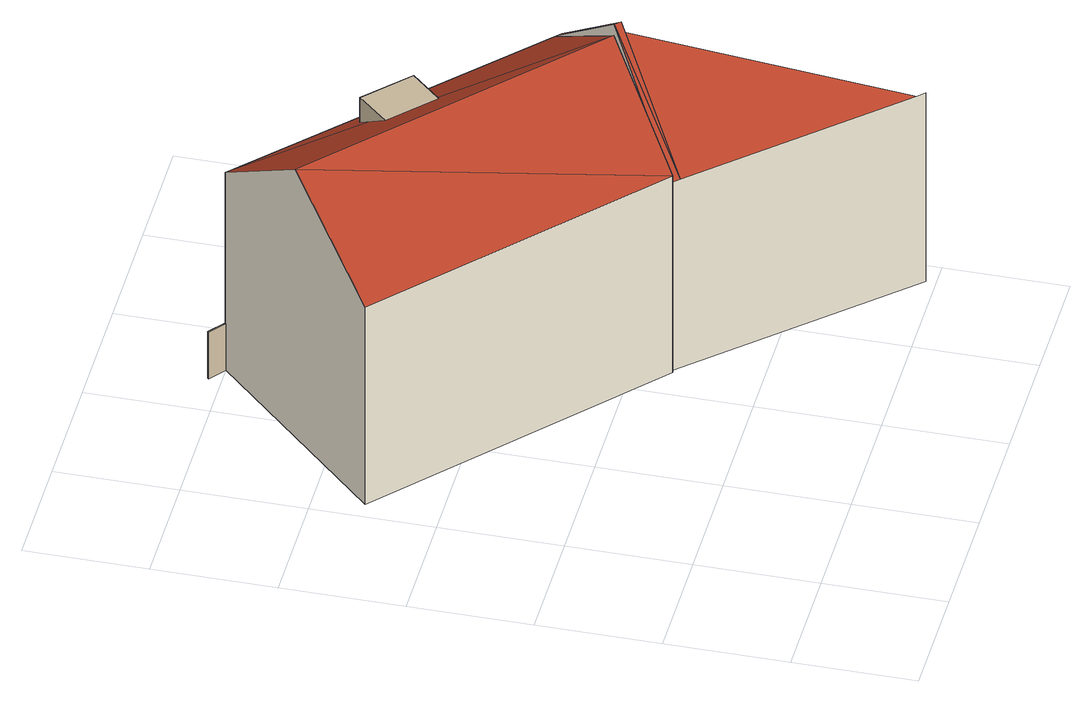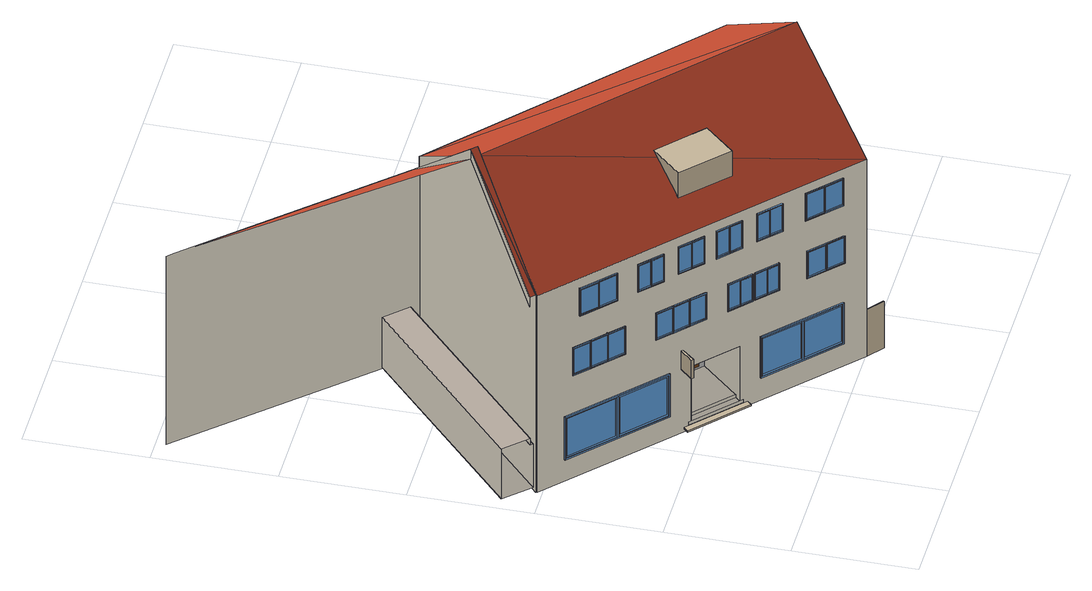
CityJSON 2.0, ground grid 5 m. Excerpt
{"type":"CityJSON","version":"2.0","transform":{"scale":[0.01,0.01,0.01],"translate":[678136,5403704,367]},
"CityObjects":{
"building1":{"type":"Building","attributes":{"measuredHeight":12.89},"children":["building1-1","building1-2","building1-3","building1-4"],"geometry":[{"type":"MultiSurface","lod":"3","boundaries":[[[0,1,2]],[[3,4,5]],[[4,2,1]],[[2,4,3]],[[6,5,4,1,7]],[[8,7,1,0]],[[0,2,3,9,8]],[[6,9,3,5],[10,11,12,13,14,15,16,17],[18,19,20,21],[22,23,24,25],[26,27,28,29],[30,31,32,33],[34,35,36,37],[38,39,40,41],[42,43,44,45],[46,47,48,49],[50,51,52,53],[54,55,56,57],[58,59,60,61],[62,63,64,65],[66,67,68,69]],[[16,15,70,71,72,73]],[[74,10,17,75,76,77]],[[71,70,74,77]],[[13,12,11,10,15,14]],[[78,79,80,81]],[[81,80,82,83]],[[84,85,86,87]],[[88,89,90,91]],[[92,53,52,93]],[[94,95,96,97,98,99,100,101]],[[99,102,103,100]],[[104,105,83,82]],[[98,95,106,107]],[[108,109,89,88]],[[110,111,112,113]],[[91,90,114,115]],[[112,111,116,117],[78,105,83,81]],[[87,118,119,84],[80,79,104,82]],[[94,120,102,99,98,95]],[[121,122,107,106]],[[109,114,90,89],[122,107,106,121]],[[96,121,106,95]],[[123,51,50,124]],[[115,114,109,108]],[[118,125,126,119]],[[105,83,81,78]],[[127,117,116,128]],[[87,86,125,118]],[[101,129,120,94]],[[85,126,129,103]],[[97,98,107,122]],[[97,122,121,96]],[[51,123,93,52]],[[93,123,124,92],[120,129,126,125,86,85,103,102]],[[126,85,84,119]],[[52,51,50,53],[128,110,113,91,115,108,88,127]],[[53,92,124,50]],[[79,78,105,104]],[[127,88,91,113]],[[113,112,117,127]],[[128,116,111,110]],[[103,129,101,100]],[[130,131,132,133]],[[133,132,134,135]],[[136,137,138,139]],[[140,141,142,143]],[[144,61,60,145]],[[146,147,148,149,150,151,152,153]],[[151,154,155,152]],[[156,157,135,134]],[[150,147,158,159]],[[160,161,141,140]],[[162,163,164,165]],[[143,142,166,167]],[[164,163,168,169],[130,157,135,133]],[[139,170,171,136],[132,131,156,134]],[[146,172,154,151,150,147]],[[173,174,159,158]],[[161,166,142,141],[174,159,158,173]],[[148,173,158,147]],[[175,59,58,176]],[[167,166,161,160]],[[170,177,178,171]],[[157,135,133,130]],[[179,169,168,180]],[[139,138,177,170]],[[153,181,172,146]],[[137,178,181,155]],[[149,150,159,174]],[[149,174,173,148]],[[59,175,145,60]],[[145,175,176,144],[172,181,178,177,138,137,155,154]],[[178,137,136,171]],[[60,59,58,61],[180,162,165,143,167,160,140,179]],[[61,144,176,58]],[[131,130,157,156]],[[179,140,143,165]],[[165,164,169,179]],[[180,168,163,162]],[[155,181,153,152]],[[182,183,184,185]],[[185,184,186,187]],[[188,189,190,191]],[[192,193,194,195]],[[196,44,43,197]],[[198,199,200,201,202,203,204,205]],[[203,206,207,204]],[[208,209,187,186]],[[202,199,210,211]],[[212,213,193,192]],[[214,215,216,217]],[[195,194,218,219]],[[216,215,220,221],[182,209,187,185]],[[191,222,223,188],[184,183,208,186]],[[198,224,206,203,202,199]],[[225,226,211,210]],[[213,218,194,193],[226,211,210,225]],[[200,225,210,199]],[[227,42,45,228]],[[219,218,213,212]],[[222,229,230,223]],[[209,187,185,182]],[[231,221,220,232]],[[191,190,229,222]],[[205,233,224,198]],[[189,230,233,207]],[[201,202,211,226]],[[201,226,225,200]],[[42,227,197,43]],[[197,227,228,196],[224,233,230,229,190,189,207,206]],[[230,189,188,223]],[[43,42,45,44],[232,214,217,195,219,212,192,231]],[[44,196,228,45]],[[183,182,209,208]],[[231,192,195,217]],[[217,216,221,231]],[[232,220,215,214]],[[207,233,205,204]],[[234,235,236,237]],[[237,236,238,239]],[[240,241,242,243]],[[244,245,246,247]],[[248,29,28,249]],[[250,251,252,253,254,255,256,257]],[[255,258,259,256]],[[260,261,239,238]],[[254,251,262,263]],[[264,265,245,244]],[[266,267,268,269]],[[247,246,270,271]],[[268,267,272,273],[234,261,239,237]],[[243,274,275,240],[236,235,260,238]],[[250,276,258,255,254,251]],[[277,278,263,262]],[[265,270,246,245],[278,263,262,277]],[[252,277,262,251]],[[279,27,26,280]],[[271,270,265,264]],[[274,281,282,275]],[[261,239,237,234]],[[283,273,272,284]],[[243,242,281,274]],[[257,285,276,250]],[[241,282,285,259]],[[253,254,263,278]],[[253,278,277,252]],[[27,279,249,28]],[[249,279,280,248],[276,285,282,281,242,241,259,258]],[[282,241,240,275]],[[28,27,26,29],[284,266,269,247,271,264,244,283]],[[29,248,280,26]],[[235,234,261,260]],[[283,244,247,269]],[[269,268,273,283]],[[284,272,267,266]],[[259,285,257,256]],[[286,287,288,289]],[[289,288,290,291]],[[292,293,294,295]],[[296,297,298,299]],[[300,38,41,301]],[[302,303,304,305,306,307,308,309]],[[307,310,311,308]],[[312,313,291,290]],[[306,303,314,315]],[[316,317,297,296]],[[318,319,320,321]],[[299,298,322,323]],[[320,319,324,325],[286,313,291,289]],[[295,326,327,292],[288,287,312,290]],[[302,328,310,307,306,303]],[[329,330,315,314]],[[317,322,298,297],[330,315,314,329]],[[304,329,314,303]],[[331,40,39,332]],[[323,322,317,316]],[[326,333,334,327]],[[313,291,289,286]],[[335,325,324,336]],[[295,294,333,326]],[[309,337,328,302]],[[293,334,337,311]],[[305,306,315,330]],[[305,330,329,304]],[[40,331,301,41]],[[301,331,332,300],[328,337,334,333,294,293,311,310]],[[334,293,292,327]],[[41,40,39,38],[336,318,321,299,323,316,296,335]],[[38,300,332,39]],[[287,286,313,312]],[[335,296,299,321]],[[321,320,325,335]],[[336,324,319,318]],[[311,337,309,308]],[[338,339,340,341]],[[341,340,342,343]],[[344,345,346,347]],[[348,349,350,351]],[[352,64,63,353]],[[354,355,356,357,358,359,360,361]],[[359,362,363,360]],[[364,365,343,342]],[[358,355,366,367]],[[368,369,349,348]],[[370,371,372,373]],[[351,350,374,375]],[[372,371,376,377],[338,365,343,341]],[[347,378,379,344],[340,339,364,342]],[[354,380,362,359,358,355]],[[381,382,367,366]],[[369,374,350,349],[382,367,366,381]],[[356,381,366,355]],[[383,62,65,384]],[[375,374,369,368]],[[378,385,386,379]],[[365,343,341,338]],[[387,377,376,388]],[[347,346,385,378]],[[361,389,380,354]],[[345,386,389,363]],[[357,358,367,382]],[[357,382,381,356]],[[62,383,353,63]],[[353,383,384,352],[380,389,386,385,346,345,363,362]],[[386,345,344,379]],[[63,62,65,64],[388,370,373,351,375,368,348,387]],[[64,352,384,65]],[[339,338,365,364]],[[387,348,351,373]],[[373,372,377,387]],[[388,376,371,370]],[[363,389,361,360]],[[390,391,392,393]],[[393,392,394,395]],[[396,397,398,399]],[[400,401,402,403]],[[404,55,54,405]],[[406,407,408,409,410,411,412,413]],[[411,414,415,412]],[[416,417,395,394]],[[410,407,418,419]],[[420,421,401,400]],[[422,423,424,425]],[[403,402,426,427]],[[424,423,428,429],[390,417,395,393]],[[399,430,431,396],[392,391,416,394]],[[406,432,414,411,410,407]],[[433,434,419,418]],[[421,426,402,401],[434,419,418,433]],[[408,433,418,407]],[[435,57,56,436]],[[427,426,421,420]],[[430,437,438,431]],[[417,395,393,390]],[[439,429,428,440]],[[399,398,437,430]],[[413,441,432,406]],[[397,438,441,415]],[[409,410,419,434]],[[409,434,433,408]],[[57,435,405,54]],[[405,435,436,404],[432,441,438,437,398,397,415,414]],[[438,397,396,431]],[[54,57,56,55],[440,422,425,403,427,420,400,439]],[[55,404,436,56]],[[391,390,417,416]],[[439,400,403,425]],[[425,424,429,439]],[[440,428,423,422]],[[415,441,413,412]],[[442,443,444,445]],[[445,444,446,447]],[[448,449,450,451]],[[452,453,454,455]],[[456,31,30,457]],[[458,459,460,461,462,463,464,465]],[[463,466,467,464]],[[468,469,447,446]],[[462,459,470,471]],[[472,473,453,452]],[[474,475,476,477]],[[455,454,478,479]],[[476,475,480,481],[442,469,447,445]],[[451,482,483,448],[444,443,468,446]],[[458,484,466,463,462,459]],[[485,486,471,470]],[[473,478,454,453],[486,471,470,485]],[[460,485,470,459]],[[487,33,32,488]],[[479,478,473,472]],[[482,489,490,483]],[[469,447,445,442]],[[491,481,480,492]],[[451,450,489,482]],[[465,493,484,458]],[[449,490,493,467]],[[461,462,471,486]],[[461,486,485,460]],[[33,487,457,30]],[[457,487,488,456],[484,493,490,489,450,449,467,466]],[[490,449,448,483]],[[30,33,32,31],[492,474,477,455,479,472,452,491]],[[31,456,488,32]],[[443,442,469,468]],[[491,452,455,477]],[[477,476,481,491]],[[492,480,475,474]],[[467,493,465,464]],[[494,495,496,497]],[[497,496,498,499]],[[500,501,502,503]],[[504,505,506,507]],[[508,47,46,509]],[[510,511,512,513,514,515,516,517]],[[515,518,519,516]],[[520,521,499,498]],[[514,511,522,523]],[[524,525,505,504]],[[526,527,528,529]],[[507,506,530,531]],[[528,527,532,533],[494,521,499,497]],[[503,534,535,500],[496,495,520,498]],[[510,536,518,515,514,511]],[[537,538,523,522]],[[525,530,506,505],[538,523,522,537]],[[512,537,522,511]],[[539,49,48,540]],[[531,530,525,524]],[[534,541,542,535]],[[521,499,497,494]],[[543,533,532,544]],[[503,502,541,534]],[[517,545,536,510]],[[501,542,545,519]],[[513,514,523,538]],[[513,538,537,512]],[[49,539,509,46]],[[509,539,540,508],[536,545,542,541,502,501,519,518]],[[542,501,500,535]],[[46,49,48,47],[544,526,529,507,531,524,504,543]],[[47,508,540,48]],[[495,494,521,520]],[[543,504,507,529]],[[529,528,533,543]],[[544,532,527,526]],[[519,545,517,516]],[[546,547,548,549]],[[549,548,550,551]],[[552,553,554,555]],[[556,557,558,559]],[[560,34,37,561]],[[562,563,564,565,566,567,568,569]],[[567,570,571,568]],[[572,573,551,550]],[[566,563,574,575]],[[576,577,557,556]],[[578,579,580,581]],[[559,558,582,583]],[[580,579,584,585],[546,573,551,549]],[[555,586,587,552],[548,547,572,550]],[[562,588,570,567,566,563]],[[589,590,575,574]],[[577,582,558,557],[590,575,574,589]],[[564,589,574,563]],[[591,36,35,592]],[[583,582,577,576]],[[586,593,594,587]],[[573,551,549,546]],[[595,585,584,596]],[[555,554,593,586]],[[569,597,588,562]],[[553,594,597,571]],[[565,566,575,590]],[[565,590,589,564]],[[36,591,561,37]],[[561,591,592,560],[588,597,594,593,554,553,571,570]],[[594,553,552,587]],[[37,36,35,34],[596,578,581,559,583,576,556,595]],[[34,560,592,35]],[[547,546,573,572]],[[595,556,559,581]],[[581,580,585,595]],[[596,584,579,578]],[[571,597,569,568]],[[598,599,600,601]],[[601,600,602,603]],[[604,605,606,607]],[[608,609,610,611]],[[612,19,18,613]],[[614,615,616,617,618,619,620,621]],[[619,622,623,620]],[[624,625,603,602]],[[618,615,626,627]],[[628,629,609,608]],[[630,631,632,633]],[[611,610,634,635]],[[632,631,636,637],[598,625,603,601]],[[607,638,639,604],[600,599,624,602]],[[614,640,622,619,618,615]],[[641,642,627,626]],[[629,634,610,609],[642,627,626,641]],[[616,641,626,615]],[[643,21,20,644]],[[635,634,629,628]],[[638,645,646,639]],[[625,603,601,598]],[[647,637,636,648]],[[607,606,645,638]],[[621,649,640,614]],[[605,646,649,623]],[[617,618,627,642]],[[617,642,641,616]],[[21,643,613,18]],[[613,643,644,612],[640,649,646,645,606,605,623,622]],[[646,605,604,639]],[[18,21,20,19],[648,630,633,611,635,628,608,647]],[[19,612,644,20]],[[599,598,625,624]],[[647,608,611,633]],[[633,632,637,647]],[[648,636,631,630]],[[623,649,621,620]],[[650,651,652,653]],[[654,655,656,657]],[[654,657,658,659],[660,661,662,663]],[[664,665,666,667]],[[668,669,670,671],[672,673,674,675]],[[662,676,677,663]],[[678,669,668,679]],[[680,681,673,672]],[[682,683,684,685]],[[686,687,683,688]],[[676,677,689,690]],[[685,691,692,680,681,693,694,682]],[[659,686,655,654]],[[695,696,697,698]],[[681,691,674,673]],[[680,672,675,692]],[[661,690,676,662]],[[699,700,701,702,703,704,705,706]],[[707,666,665,708],[690,676,677,689]],[[675,672,673,674]],[[693,709,688,694]],[[710,69,68,711]],[[712,713,714,715]],[[710,716,712,69]],[[685,684,709,693,681,691]],[[713,671,670,717]],[[718,716,683,687]],[[689,660,663,677]],[[714,713,717,719]],[[688,683,682,694]],[[719,707,708,714]],[[692,675,674,691]],[[690,661,660,689]],[[715,712,716,718]],[[714,708,665,664]],[[657,656,687,658]],[[717,670,669,678]],[[687,686,659,658]],[[679,668,671,713]],[[667,666,707,719]],[[697,698,719,717]],[[719,698,700,701,702,703,715,714,664,667]],[[655,686,695,699,706,705,704,718,687,656]],[[698,700,699,695]],[[686,688,696,695]],[[68,697,717,678,679,713,712,69]],[[711,696,688,709,684,683,716,710]],[[720,721,722,723]],[[724,725,726,727]],[[724,727,728,729],[730,731,732,733]],[[697,696,711,68]],[[734,735,736,737]],[[729,706,725,724]],[[731,723,720,732]],[[738,67,66,739]],[[740,736,735,741],[723,720,721,722]],[[706,699,738,739,704,705,726,725]],[[727,726,705,728]],[[723,731,730,722]],[[737,736,740,701]],[[737,701,700,67,66,703,702,734]],[[722,730,733,721]],[[703,715,718,704]],[[702,741,735,734]],[[738,699,700,67]],[[66,703,704,739]],[[742,743,744,745]],[[742,745,746,747],[748,749,750,751]],[[752,753,754,755]],[[756,757,758,759],[760,761,762,763]],[[750,764,765,751]],[[766,757,756,767]],[[768,769,761,760]],[[770,771,772,773]],[[774,775,771,776]],[[764,765,777,778]],[[773,779,780,768,769,781,782,770]],[[747,774,743,742]],[[783,784,785,786]],[[769,779,762,761]],[[768,760,763,780]],[[749,778,764,750]],[[787,788,789,790,791,792,793,794]],[[795,754,753,796],[778,764,765,777]],[[763,760,761,762]],[[781,797,776,782]],[[798,23,22,799]],[[800,801,802,803]],[[798,804,800,23]],[[773,772,797,781,769,779]],[[801,759,758,805]],[[806,804,771,775]],[[777,748,751,765]],[[802,801,805,807]],[[776,771,770,782]],[[807,795,796,802]],[[780,763,762,779]],[[778,749,748,777]],[[803,800,804,806]],[[802,796,753,752]],[[745,744,775,746]],[[805,758,757,766]],[[775,774,747,746]],[[767,756,759,801]],[[755,754,795,807]],[[785,786,807,805]],[[807,786,788,789,790,791,803,802,752,755]],[[743,774,783,787,794,793,792,806,775,744]],[[786,788,787,783]],[[774,776,784,783]],[[22,785,805,766,767,801,800,23]],[[799,784,776,797,772,771,804,798]],[[808,809,810,811]],[[812,813,814,815]],[[812,815,816,817],[818,819,820,821]],[[785,784,799,22]],[[822,823,824,825]],[[817,794,813,812]],[[819,811,808,820]],[[826,25,24,827]],[[828,824,823,829],[811,808,809,810]],[[794,787,826,827,792,793,814,813]],[[815,814,793,816]],[[811,819,818,810]],[[825,824,828,789]],[[825,789,788,25,24,791,790,822]],[[810,818,821,809]],[[791,803,806,792]],[[790,829,823,822]],[[826,787,788,25]],[[24,791,792,827]],[[8,9,6,7]],[[17,16,73,75]],[[72,71,77,76]],[[10,74,70,15]]],"semantics":{"surfaces":[{"type":"RoofSurface","klumMaterialClass":"Ceramic","klumMaterialIndex":"D201","materialUncertainty":"0.3"},{"type":"WallSurface"},{"type":"WallSurface","klumMaterialClass":"Plaster","klumMaterialIndex":"I101","materialUncertainty":"0.3"},{"type":"WallSurface","klumMaterialClass":"Granite","klumMaterialIndex":"F008"},{"type":"Window","frameMaterialClass":"Plastic","frameMaterialUncertainty":"0.3","paneMaterialClass":"Glass","_cityeditor_layer":"Unclassified.LoD3"},{"type":"Door","materialUncertainty":"1","_cityeditor_layer":"Unclassified.LoD3"},{"type":"Window","_cityeditor_layer":"WallSurface.LoD3"},{"type":"GroundSurface"},{"type":"OuterCeilingSurface"},{"type":"OuterFloorSurface","klumMaterialClass":"Granite","klumMaterialIndex":"F008"}],"values":[0,0,0,0,1,1,2,2,2,2,3,3,4,4,4,4,4,4,4,4,4,4,4,4,4,4,4,4,4,4,4,4,4,4,4,4,4,4,4,4,4,4,4,4,4,4,4,4,4,4,4,4,4,4,4,4,4,4,4,4,4,4,4,4,4,4,4,4,4,4,4,4,4,4,4,4,4,4,4,4,4,4,4,4,4,4,4,4,4,4,4,4,4,4,4,4,4,4,4,4,4,4,4,4,4,4,4,4,4,4,4,4,4,4,4,4,4,4,4,4,4,4,4,4,4,4,4,4,4,4,4,4,4,4,4,4,4,4,4,4,4,4,4,4,4,4,4,4,4,4,4,4,4,4,4,4,4,4,4,4,4,4,4,4,4,4,4,4,4,4,4,4,4,4,4,4,4,4,4,4,4,4,4,4,4,4,4,4,4,4,4,4,4,4,4,4,4,4,4,4,4,4,4,4,4,4,4,4,4,4,4,4,4,4,4,4,4,4,4,4,4,4,4,4,4,4,4,4,4,4,4,4,4,4,4,4,4,4,4,4,4,4,4,4,4,4,4,4,4,4,4,4,4,4,4,4,4,4,4,4,4,4,4,4,4,4,4,4,4,4,4,4,4,4,4,4,4,4,4,4,4,4,4,4,4,4,4,4,4,4,4,4,4,4,4,4,4,4,4,4,4,4,4,4,4,4,4,4,4,4,4,4,4,4,4,4,4,4,4,4,4,4,4,4,4,4,4,4,4,4,4,4,4,4,4,4,4,4,4,4,4,4,4,4,4,4,4,4,4,4,4,4,4,4,4,4,4,4,4,4,4,4,4,4,4,4,4,4,4,4,4,4,4,4,4,4,4,4,4,4,4,4,4,4,4,4,4,4,4,4,4,4,4,4,4,4,4,4,4,4,4,4,4,4,4,4,4,4,4,4,4,4,4,4,4,4,4,4,4,4,4,4,4,4,4,4,4,4,4,4,5,6,6,6,6,6,6,6,6,6,6,6,6,6,6,6,6,6,6,6,6,6,6,6,6,6,6,6,6,6,6,6,6,6,6,6,6,6,6,6,6,6,6,6,6,6,6,6,6,6,6,6,6,6,6,6,6,6,6,6,6,6,6,6,6,6,6,6,6,6,6,6,6,6,6,6,6,6,6,6,6,6,6,6,6,6,6,6,6,6,6,6,6,6,6,6,6,6,6,6,6,6,6,6,6,6,6,6,6,6,6,6,6,6,6,6,6,6,6,6,6,6,6,6,6,6,6,6,6,6,6,7,8,9,9]}}]},
"building1-1":{"type":"BuildingInstallation","attributes":{"klumMaterialClass":"Granite","klumMaterialIndex":"F008","_cityeditor_layer":"Unclassified.LoD3","relationToConstruction":"outside"},"parents":["building1"],"geometry":[{"type":"MultiSurface","lod":"3","boundaries":[[[830,831,832,833]],[[834,835,836,837]],[[831,830,835,834]],[[832,831,834,837]],[[833,832,837,836]],[[830,833,836,835]]]}]},
"building1-2":{"type":"BuildingInstallation","attributes":{"materialUncertainty":"1","_cityeditor_layer":"Unclassified.LoD3","relationToConstruction":"outside"},"parents":["building1"],"geometry":[{"type":"MultiSurface","lod":"3","boundaries":[[[838,839,840,841]],[[842,843,844,845]],[[841,840,845,844]],[[839,838,843,842]],[[838,841,844,843]],[[840,839,842,845]]]}]},
"building1-3":{"type":"BuildingInstallation","attributes":{"materialUncertainty":"1","relationToConstruction":"outside"},"parents":["building1"],"geometry":[{"type":"MultiSurface","lod":"3","boundaries":[[[846,847,848,849]],[[850,849,848]],[[846,851,847]],[[851,850,849,846]],[[851,850,848,847]]]}]},
"building1-4":{"type":"BuildingInstallation","attributes":{"klumMaterialClass":"Plaster","klumMaterialIndex":"I101","materialUncertainty":"0.3","_cityeditor_layer":"Unclassified.LoD3","relationToConstruction":"outside"},"parents":["building1"],"geometry":[{"type":"MultiSurface","lod":"3","boundaries":[[[852,853,854,855]],[[856,857,853,852]],[[858,856,852,855]],[[9,858,855,854]],[[857,9,854,853]],[[857,856,858,9]]]}]},
"building2":{"type":"Building","attributes":{"measuredHeight":13.37},"geometry":[{"type":"MultiSurface","lod":"3","boundaries":[[[859,860,861]],[[862,863,864,865,859,861]],[[860,859,866]],[[866,859,867]],[[865,867,859]],[[868,869,870,871]],[[869,872,873,870]],[[872,874,875,873]],[[876,868,871,877]],[[874,878,879,875]],[[861,860,880,881,882,862]],[[878,876,877,879]],[[866,880,860]],[[883,866,867,884]],[[880,866,883]]],"semantics":{"surfaces":[{"type":"RoofSurface","materialUncertainty":"1"},{"type":"WallSurface"},{"type":"RoofSurface","klumMaterialClass":"Ceramic","klumMaterialIndex":"D201","materialUncertainty":"0.3"},{"type":"WallSurface","klumMaterialClass":"Plaster","klumMaterialIndex":"I002"},{"type":"OuterCeilingSurface","klumMaterialClass":"Plaster","klumMaterialIndex":"I002"},{"type":"OuterFloorSurface","klumMaterialClass":"Concrete","klumMaterialIndex":"E002","materialUncertainty":"0.3"}],"values":[0,1,0,1,2,3,4,3,5,4,3,3,0,1,0]}}]}
},
"vertices":[
[79,1797,983],[1138,848,983],[423,2152,1323],[766,2506,983],[1504,1164,1323],[1871,1480,983],[1871,1480,34],[1138,848,34],[79,1797,34],[766,2506,34],[1192,2111,72],[1180,2121,72],[1180,2121,58],[1363,1952,58],[1363,1952,72],[1354,1959,72],[1354,1959,335],[1192,2111,335],[1425,1894,341],[1425,1894,134],[1777,1567,134],[1777,1567,341],[1749,1593,524],[1749,1593,658],[1574,1755,658],[1574,1755,524],[1230,2075,525],[1230,2075,656],[1147,2152,656],[1147,2152,525],[838,2439,657],[838,2439,525],[965,2321,525],[965,2321,657],[842,2435,139],[1120,2177,139],[1120,2177,338],[842,2435,338],[1600,1731,797],[1727,1614,797],[1727,1614,930],[1600,1731,930],[1531,1795,929],[1445,1876,929],[1445,1876,796],[1531,1795,796],[1308,2002,934],[1308,2002,802],[1395,1921,802],[1395,1921,934],[1269,2039,801],[1269,2039,934],[1182,2120,934],[1182,2120,801],[1047,2245,937],[1047,2245,804],[1133,2164,804],[1133,2164,937],[970,2316,806],[970,2316,938],[843,2434,938],[843,2434,806],[1140,2158,656],[1058,2234,656],[1058,2234,525],[1140,2158,525],[1302,2008,660],[1302,2008,530],[1472,1850,530],[1472,1850,660],[1335,1939,72],[1335,1939,85],[1192,1784,85],[1192,1784,335],[1173,2090,72],[1029,1935,335],[1029,1935,85],[1173,2090,85],[1183,2115,811],[1179,2112,811],[1179,2112,925],[1183,2115,925],[1218,2076,925],[1221,2080,925],[1219,2075,806],[1218,2073,806],[1176,2111,806],[1178,2113,806],[1226,2079,930],[1224,2077,930],[1224,2077,806],[1226,2079,806],[1175,2112,801],[1175,2112,934],[1262,2035,930],[1262,2035,925],[1222,2072,925],[1222,2072,811],[1262,2035,811],[1262,2035,806],[1221,2073,806],[1221,2073,930],[1260,2033,806],[1219,2072,806],[1218,2076,811],[1221,2080,811],[1265,2039,925],[1265,2039,811],[1268,2040,930],[1266,2038,930],[1183,2118,806],[1182,2116,806],[1223,2078,806],[1224,2080,806],[1266,2038,806],[1268,2040,806],[1182,2116,930],[1223,2078,930],[1178,2113,930],[1219,2075,930],[1260,2033,930],[1225,2076,925],[1225,2076,811],[1262,2032,934],[1262,2032,801],[1176,2111,930],[1218,2073,930],[1224,2080,930],[1183,2118,930],[1219,2072,930],[845,2429,815],[842,2425,815],[842,2425,929],[845,2429,929],[898,2373,929],[901,2377,929],[900,2371,810],[898,2369,810],[838,2425,810],[840,2427,810],[907,2375,934],[905,2373,934],[905,2373,810],[907,2375,810],[836,2427,806],[836,2427,938],[962,2313,934],[962,2313,929],[904,2368,929],[904,2368,815],[962,2313,815],[962,2313,810],[902,2369,810],[902,2369,934],[961,2312,810],[900,2367,810],[898,2373,815],[901,2377,815],[965,2317,929],[965,2317,815],[968,2318,934],[967,2316,934],[845,2432,810],[843,2430,810],[903,2375,810],[905,2377,810],[967,2316,810],[968,2318,810],[843,2430,934],[903,2375,934],[840,2427,934],[900,2371,934],[961,2312,934],[907,2371,929],[907,2371,815],[963,2309,938],[963,2309,806],[838,2425,934],[898,2369,934],[905,2377,934],[845,2432,934],[900,2367,934],[1445,1872,806],[1442,1868,806],[1442,1868,919],[1445,1872,919],[1480,1832,919],[1484,1836,919],[1482,1831,800],[1480,1829,800],[1439,1867,800],[1441,1869,800],[1488,1835,925],[1487,1833,925],[1487,1833,800],[1488,1835,800],[1438,1868,796],[1438,1868,929],[1524,1791,925],[1524,1791,919],[1484,1829,919],[1484,1829,806],[1524,1791,806],[1524,1791,800],[1483,1830,800],[1483,1830,925],[1523,1789,800],[1481,1828,800],[1480,1832,806],[1484,1836,806],[1528,1795,919],[1528,1795,806],[1530,1796,925],[1529,1794,925],[1446,1874,800],[1444,1873,800],[1485,1835,800],[1487,1836,800],[1529,1794,800],[1530,1796,800],[1444,1873,925],[1485,1835,925],[1441,1869,925],[1482,1831,925],[1523,1789,925],[1488,1832,919],[1488,1832,806],[1525,1788,929],[1525,1788,796],[1439,1867,925],[1480,1829,925],[1487,1836,925],[1446,1874,925],[1481,1828,925],[1148,2148,535],[1145,2144,535],[1145,2144,647],[1148,2148,647],[1181,2110,647],[1185,2114,647],[1183,2109,529],[1181,2107,529],[1142,2143,529],[1143,2145,529],[1189,2113,652],[1187,2111,652],[1187,2111,529],[1189,2113,529],[1140,2144,525],[1140,2144,656],[1223,2071,652],[1223,2071,647],[1185,2107,647],[1185,2107,535],[1223,2071,535],[1223,2071,529],[1184,2108,529],[1184,2108,652],[1221,2069,529],[1182,2106,529],[1181,2110,535],[1185,2114,535],[1226,2075,647],[1226,2075,535],[1229,2076,652],[1227,2074,652],[1149,2150,529],[1147,2149,529],[1186,2112,529],[1188,2114,529],[1227,2074,529],[1229,2076,529],[1147,2149,652],[1186,2112,652],[1143,2145,652],[1183,2109,652],[1221,2069,652],[1188,2110,647],[1188,2110,535],[1223,2068,656],[1223,2068,525],[1142,2143,652],[1181,2107,652],[1188,2114,652],[1149,2150,652],[1182,2106,652],[1602,1726,806],[1598,1723,806],[1598,1723,920],[1602,1726,920],[1655,1670,920],[1658,1674,920],[1657,1668,801],[1655,1667,801],[1595,1722,801],[1597,1724,801],[1664,1672,925],[1662,1670,925],[1662,1670,801],[1664,1672,801],[1593,1724,797],[1593,1724,930],[1719,1611,925],[1719,1611,920],[1660,1665,920],[1660,1665,806],[1719,1611,806],[1719,1611,801],[1659,1667,801],[1659,1667,925],[1717,1609,801],[1657,1665,801],[1655,1670,806],[1658,1674,806],[1722,1615,920],[1722,1615,806],[1725,1615,925],[1723,1613,925],[1602,1729,801],[1600,1728,801],[1660,1672,801],[1662,1674,801],[1723,1613,801],[1725,1615,801],[1600,1728,925],[1660,1672,925],[1597,1724,925],[1657,1668,925],[1717,1609,925],[1664,1669,920],[1664,1669,806],[1720,1606,930],[1720,1606,797],[1595,1722,925],[1655,1667,925],[1662,1674,925],[1602,1729,925],[1657,1665,925],[1059,2230,535],[1056,2227,535],[1056,2227,647],[1059,2230,647],[1092,2193,647],[1095,2197,647],[1093,2192,529],[1092,2190,529],[1053,2226,529],[1054,2228,529],[1100,2196,652],[1098,2194,652],[1098,2194,529],[1100,2196,529],[1052,2227,525],[1052,2227,656],[1133,2154,652],[1133,2154,647],[1096,2189,647],[1096,2189,535],[1133,2154,535],[1133,2154,529],[1094,2191,529],[1094,2191,652],[1132,2153,529],[1093,2189,529],[1092,2193,535],[1095,2197,535],[1137,2158,647],[1137,2158,535],[1139,2159,652],[1138,2158,652],[1060,2233,529],[1058,2231,529],[1097,2196,529],[1098,2197,529],[1138,2158,529],[1139,2159,529],[1058,2231,652],[1097,2196,652],[1054,2228,652],[1093,2192,652],[1132,2153,652],[1099,2193,647],[1099,2193,535],[1133,2151,656],[1133,2151,525],[1053,2226,652],[1092,2190,652],[1098,2197,652],[1060,2233,652],[1093,2189,652],[1047,2241,813],[1044,2237,813],[1044,2237,927],[1047,2241,927],[1083,2202,927],[1086,2205,927],[1084,2200,808],[1082,2198,808],[1041,2237,808],[1043,2238,808],[1090,2204,932],[1089,2203,932],[1089,2203,808],[1090,2204,808],[1040,2238,804],[1040,2238,937],[1127,2161,932],[1127,2161,927],[1086,2198,927],[1086,2198,813],[1127,2161,813],[1127,2161,808],[1085,2199,808],[1085,2199,932],[1125,2159,808],[1084,2197,808],[1083,2202,813],[1086,2205,813],[1130,2165,927],[1130,2165,813],[1132,2166,932],[1131,2164,932],[1048,2244,808],[1046,2242,808],[1087,2204,808],[1089,2206,808],[1131,2164,808],[1132,2166,808],[1046,2242,932],[1087,2204,932],[1043,2238,932],[1084,2200,932],[1125,2159,932],[1090,2202,927],[1090,2202,813],[1127,2157,937],[1127,2157,804],[1041,2237,932],[1082,2198,932],[1089,2206,932],[1048,2244,932],[1084,2197,932],[840,2433,535],[837,2430,535],[837,2430,648],[840,2433,648],[893,2378,648],[896,2381,648],[895,2376,529],[894,2374,529],[833,2430,529],[835,2431,529],[902,2379,653],[901,2377,653],[901,2377,529],[902,2379,529],[832,2431,525],[832,2431,657],[957,2318,653],[957,2318,648],[899,2372,648],[899,2372,535],[957,2318,535],[957,2318,529],[897,2374,529],[897,2374,653],[956,2316,529],[895,2372,529],[893,2378,535],[896,2381,535],[960,2322,648],[960,2322,535],[964,2322,653],[962,2321,653],[840,2437,529],[839,2435,529],[898,2379,529],[900,2381,529],[962,2321,529],[964,2322,529],[839,2435,653],[898,2379,653],[835,2431,653],[895,2376,653],[956,2316,653],[902,2376,648],[902,2376,535],[958,2314,657],[958,2314,525],[833,2430,653],[894,2374,653],[900,2381,653],[840,2437,653],[895,2372,653],[1309,1998,812],[1306,1994,812],[1306,1994,925],[1309,1998,925],[1344,1959,925],[1348,1962,925],[1346,1957,806],[1344,1955,806],[1303,1994,806],[1305,1996,806],[1352,1962,930],[1351,1960,930],[1351,1960,806],[1352,1962,806],[1302,1995,802],[1302,1995,934],[1388,1918,930],[1388,1918,925],[1348,1955,925],[1348,1955,812],[1388,1918,812],[1388,1918,806],[1347,1956,806],[1347,1956,930],[1387,1916,806],[1345,1954,806],[1344,1959,812],[1348,1962,812],[1391,1922,925],[1391,1922,812],[1394,1923,930],[1392,1921,930],[1310,2001,806],[1308,1999,806],[1349,1961,806],[1351,1963,806],[1392,1921,806],[1394,1923,806],[1308,1999,930],[1349,1961,930],[1305,1996,930],[1346,1957,930],[1387,1916,930],[1352,1959,925],[1352,1959,812],[1389,1914,934],[1389,1914,802],[1303,1994,930],[1344,1955,930],[1351,1963,930],[1310,2001,930],[1345,1954,930],[848,2426,154],[845,2423,154],[845,2423,323],[848,2426,323],[968,2308,323],[972,2312,323],[973,2304,145],[971,2302,145],[839,2424,145],[841,2426,145],[982,2305,332],[981,2303,332],[981,2303,145],[982,2305,145],[835,2428,139],[835,2428,338],[1110,2176,332],[1110,2176,323],[981,2296,323],[981,2296,154],[1110,2176,154],[1110,2176,145],[977,2300,145],[977,2300,332],[1108,2175,145],[975,2298,145],[968,2308,154],[972,2312,154],[1112,2181,323],[1112,2181,154],[1117,2180,332],[1115,2178,332],[846,2431,145],[844,2429,145],[976,2308,145],[978,2309,145],[1115,2178,145],[1117,2180,145],[844,2429,332],[976,2308,332],[841,2426,332],[973,2304,332],[1108,2175,332],[984,2300,323],[984,2300,154],[1114,2169,338],[1114,2169,139],[839,2424,332],[971,2302,332],[978,2309,332],[846,2431,332],[975,2298,332],[1433,1883,149],[1430,1879,149],[1430,1879,326],[1433,1883,326],[1586,1734,326],[1590,1738,326],[1592,1729,140],[1590,1727,140],[1423,1882,140],[1425,1884,140],[1603,1729,334],[1601,1727,334],[1601,1727,140],[1603,1729,140],[1418,1887,134],[1418,1887,341],[1765,1568,334],[1765,1568,326],[1602,1719,326],[1602,1719,149],[1765,1568,149],[1765,1568,140],[1597,1724,140],[1597,1724,334],[1763,1566,140],[1596,1722,140],[1586,1734,149],[1590,1738,149],[1767,1573,326],[1767,1573,149],[1773,1571,334],[1771,1569,334],[1430,1889,140],[1429,1887,140],[1595,1733,140],[1597,1734,140],[1771,1569,140],[1773,1571,140],[1429,1887,334],[1595,1733,334],[1425,1884,334],[1592,1729,334],[1763,1566,334],[1605,1723,326],[1605,1723,149],[1771,1559,341],[1771,1559,134],[1423,1882,334],[1590,1727,334],[1597,1734,334],[1430,1889,334],[1596,1722,334],[1048,1917,278],[1166,1808,278],[1166,1808,95],[1048,1917,95],[1354,1949,534],[1353,1947,534],[1353,1947,656],[1354,1949,656],[1408,1899,656],[1408,1899,534],[1356,1948,650],[1356,1948,539],[1406,1901,539],[1406,1901,650],[1360,1955,656],[1358,1953,656],[1358,1953,534],[1360,1955,534],[1469,1850,656],[1469,1850,534],[1414,1901,534],[1414,1901,656],[1415,1900,539],[1467,1851,539],[1467,1851,650],[1415,1900,650],[1410,1904,539],[1410,1904,650],[1470,1852,534],[1470,1852,656],[1412,1896,539],[1464,1847,539],[1410,1897,656],[1408,1896,656],[1463,1845,656],[1464,1847,656],[1407,1897,534],[1407,1897,656],[1408,1896,534],[1359,1951,650],[1359,1951,539],[1464,1847,650],[1412,1896,650],[1464,1847,534],[1410,1897,534],[1407,1897,530],[1408,1896,530],[1415,1903,530],[1413,1905,530],[1351,1949,530],[1358,1956,530],[1358,1956,534],[1358,1956,656],[1358,1956,660],[1351,1949,660],[1351,1949,656],[1351,1949,534],[1412,1903,534],[1412,1903,656],[1463,1845,534],[1465,1843,660],[1465,1843,530],[1415,1903,660],[1415,1903,656],[1413,1905,656],[1413,1905,660],[1409,1895,660],[1415,1903,534],[1407,1897,660],[1413,1905,534],[1354,1956,539],[1354,1956,650],[1304,2003,650],[1304,2003,539],[1299,2001,534],[1297,1999,534],[1297,1999,656],[1299,2001,656],[1353,1951,656],[1353,1951,534],[1300,1999,650],[1300,1999,539],[1351,1952,539],[1351,1952,650],[1304,2006,656],[1302,2004,656],[1302,2004,534],[1304,2006,534],[1295,2000,530],[1295,2000,660],[1356,1954,534],[1356,1954,656],[1628,1695,528],[1626,1693,528],[1626,1693,654],[1628,1695,654],[1684,1643,654],[1684,1643,528],[1630,1693,649],[1630,1693,534],[1682,1645,534],[1682,1645,649],[1633,1700,654],[1632,1699,654],[1632,1699,528],[1633,1700,528],[1746,1592,654],[1746,1592,528],[1689,1645,528],[1689,1645,654],[1691,1644,534],[1745,1594,534],[1745,1594,649],[1691,1644,649],[1685,1649,534],[1685,1649,649],[1748,1594,528],[1748,1594,654],[1687,1640,534],[1742,1590,534],[1686,1642,654],[1684,1640,654],[1740,1588,654],[1742,1590,654],[1682,1641,528],[1682,1641,654],[1684,1640,528],[1633,1697,649],[1633,1697,534],[1742,1590,649],[1687,1640,649],[1742,1590,528],[1686,1642,528],[1682,1641,524],[1684,1640,524],[1691,1647,524],[1689,1649,524],[1625,1695,524],[1631,1702,524],[1631,1702,528],[1631,1702,654],[1631,1702,658],[1625,1695,658],[1625,1695,654],[1625,1695,528],[1687,1647,528],[1687,1647,654],[1740,1588,528],[1742,1586,658],[1742,1586,524],[1691,1647,658],[1691,1647,654],[1689,1649,654],[1689,1649,658],[1684,1640,658],[1691,1647,528],[1682,1641,658],[1689,1649,528],[1628,1702,534],[1628,1702,649],[1576,1750,649],[1576,1750,534],[1571,1748,528],[1569,1746,528],[1569,1746,654],[1571,1748,654],[1627,1696,654],[1627,1696,528],[1572,1747,649],[1572,1747,534],[1625,1698,534],[1625,1698,649],[1576,1754,654],[1574,1752,654],[1574,1752,528],[1576,1754,528],[1567,1748,524],[1567,1748,658],[1630,1700,528],[1630,1700,654],
[1186,2154,58],[1167,2134,58],[1379,1936,58],[1398,1957,58],[1167,2134,51],[1186,2154,51],[1398,1957,51],[1379,1936,51],
[1390,1927,433],[1383,1933,433],[1383,1933,345],[1390,1927,345],[1433,1987,433],[1440,1980,433],[1440,1980,345],[1433,1987,345],
[1083,2055,1065],[1083,2055,1185],[1263,1888,1185],[1263,1888,1065],[1146,1762,1185],[966,1929,1185],
[696,2554,258],[762,2502,258],[766,2506,258],[700,2558,258],[696,2554,34],[762,2502,34],[700,2558,34],
[1174,826,941],[1511,1164,1371],[1150,851,941],[1150,851,34],[1907,42,34],[1907,42,941],[1879,71,941],[1533,1141,1371],[1533,1141,1325],[1881,1467,65],[1881,1467,274],[1197,840,274],[1197,840,65],[1890,1457,274],[1207,830,274],[1890,1457,306],[1207,830,306],[1978,1366,65],[1294,739,65],[1978,1366,306],[1294,739,306],[1872,1476,986],[1872,1476,941],[1872,1476,34],[1892,1456,986],[1892,1456,941]
]}
